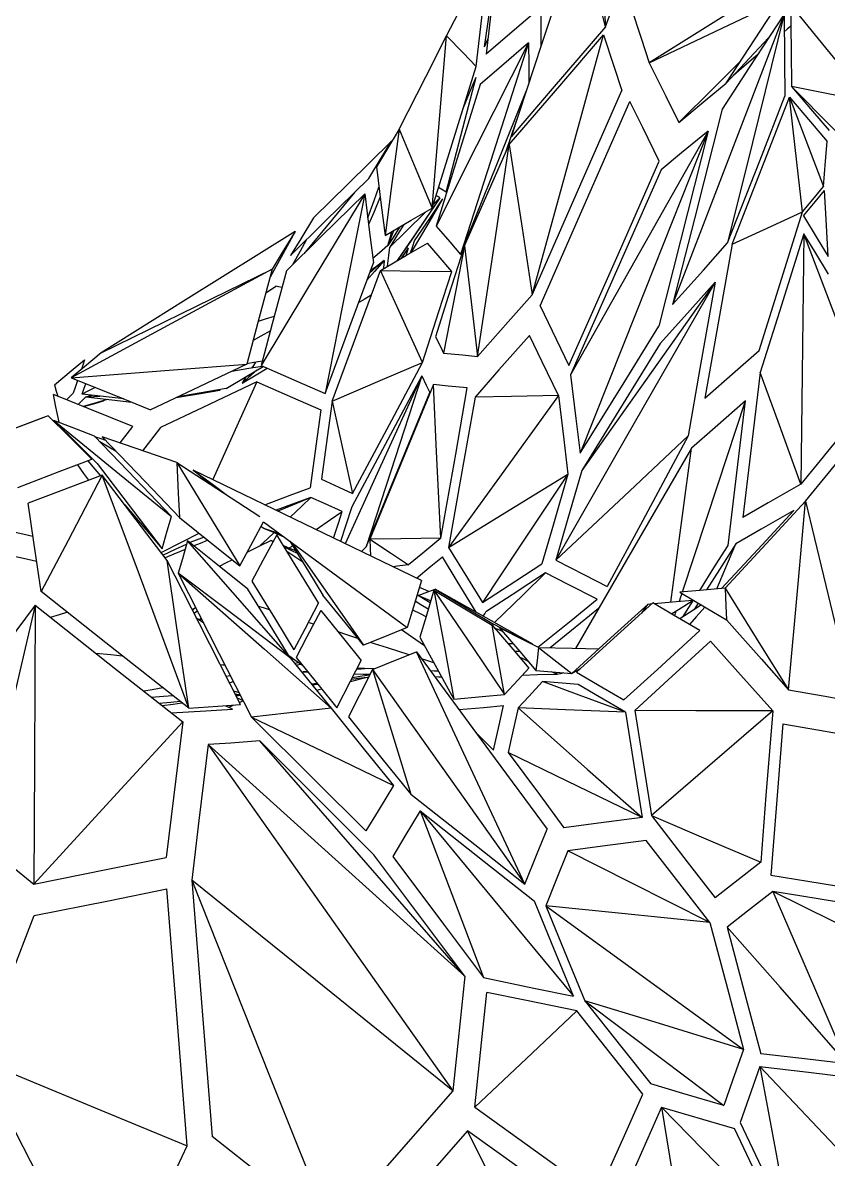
# Model space of a CAD drawing. Header units: millimetres. Extents: x -473 to 157, y -330 to 331.
# Drawn here: x -333 to -269.7, y -104.3 to -15 of the extents above; entities that cross this region are included whole.
import ezdxf

# ---------------------------------------------------------------- set-up
doc = ezdxf.new("R2010")
doc.units = ezdxf.units.MM

msp = doc.modelspace()

# ---------------------------------------------------------------- linework, layer by layer
at = {"color": 7, "linetype": 'Continuous', "flags": 128}
for points in [[(-287.228, -15.3), (-287.365, -8.365), (-287.473, -2.931)], [(-287.228, -15.3), (-285.205, -9.717), (-283.609, -5.312)], [(-264.212, -5.777), (-275.202, -12.721), (-283.772, -18.135)], [(-289.176, -7.414), (-292.237, -16.691), (-294.629, -23.941)], [(-287.228, -15.3), (-288.323, -10.866), (-289.176, -7.414)], [(-295.57, -8.582), (-296.141, -13.532), (-296.59, -17.433)], [(-299.706, -15.991), (-297.839, -12.405), (-296.361, -9.564)], [(-297.382, -18.409), (-296.809, -13.45), (-296.361, -9.564)], [(-296.714, -16.869), (-296.154, -12.913), (-295.709, -9.769)], [(-277.73, -19.731), (-275.009, -15.551), (-272.86, -12.251)], [(-283.772, -18.135), (-278.038, -15.406), (-273.51, -13.25)], [(-292.781, -14.16), (-294.92, -15.998), (-296.59, -17.433)], [(-292.304, -14.049), (-292.294, -15.61), (-292.287, -16.843)], [(-285.222, -13.729), (-284.411, -16.193), (-283.772, -18.135)], [(-266.388, -21.218), (-269.893, -16.938), (-272.667, -13.551)], [(-272.667, -13.551), (-272.626, -17.15), (-272.594, -19.984)], [(-273.182, -14.3), (-278.104, -27.125), (-281.941, -37.123)], [(-273.182, -14.3), (-275.916, -18.493), (-278.053, -21.772)], [(-273.182, -14.3), (-275.666, -24.38), (-277.615, -32.289)], [(-273.182, -14.3), (-273.142, -17.9), (-273.11, -20.735)], [(-303.44, -23.349), (-301.349, -19.229), (-299.706, -15.991)], [(-300.847, -29.545), (-300.205, -21.922), (-299.706, -15.991)], [(-299.706, -15.991), (-298.411, -17.339), (-297.382, -18.409)], [(-294.776, -24.545), (-290.66, -19.742), (-287.378, -15.913)], [(-287.228, -15.3), (-291.399, -20.17), (-294.629, -23.941)], [(-292.975, -36.356), (-289.848, -24.935), (-287.378, -15.913)], [(-287.378, -15.913), (-286.573, -18.374), (-285.938, -20.312)], [(-272.648, -15.234), (-272.938, -15.484), (-273.167, -15.681)], [(-293.255, -16.565), (-297.343, -24.658), (-300.531, -30.968)], [(-293.255, -16.565), (-296.255, -25.871), (-298.615, -33.193)], [(-293.255, -16.565), (-295.393, -18.394), (-297.062, -19.822)], [(-296.714, -16.869), (-296.565, -16.495), (-296.448, -16.201)], [(-293.255, -16.565), (-293.248, -18.337), (-293.242, -19.737)], [(-274.4, -16.168), (-276.266, -18.164), (-277.73, -19.731)], [(-275.253, -17.477), (-276.315, -18.392), (-277.149, -19.11)], [(-300.847, -29.545), (-298.907, -23.312), (-297.382, -18.409)], [(-283.772, -18.135), (-282.47, -20.746), (-281.443, -22.807)], [(-281.443, -22.807), (-278.731, -20.11), (-276.593, -17.984)], [(-299.74, -28.295), (-298.429, -23.254), (-297.385, -19.241)], [(-298.43, -21.778), (-297.845, -20.358), (-297.385, -19.241)], [(-297.062, -19.822), (-299.005, -26.067), (-300.531, -30.968)], [(-298.615, -33.193), (-295.714, -25.981), (-293.424, -20.291)], [(-292.975, -36.356), (-289.048, -27.403), (-285.938, -20.312)], [(-281.443, -22.807), (-279.37, -21.09), (-277.73, -19.731)], [(-266.388, -21.218), (-269.849, -20.53), (-272.594, -19.984)], [(-272.593, -19.984), (-269.283, -23.325), (-266.698, -25.934)], [(-272.593, -19.984), (-270.935, -21.928), (-269.632, -23.454)], [(-292.354, -37.218), (-288.421, -28.262), (-285.306, -21.168)], [(-282.989, -25.844), (-284.289, -23.22), (-285.306, -21.168)], [(-277.615, -32.289), (-275.096, -25.829), (-273.11, -20.735)], [(-277.271, -32.389), (-274.75, -25.926), (-272.763, -20.829)], [(-271.72, -29.829), (-272.306, -24.774), (-272.763, -20.829)], [(-272.763, -20.829), (-271.263, -24.749), (-270.081, -27.836)], [(-272.763, -20.829), (-271.103, -22.774), (-269.799, -24.301)], [(-294.021, -22.1), (-294.63, -23.868), (-295.109, -25.259)], [(-278.053, -21.772), (-280.233, -30.38), (-281.941, -37.123)], [(-303.44, -23.349), (-304.436, -24.994), (-305.222, -26.293)], [(-303.44, -23.349), (-304.056, -28.014), (-304.544, -31.705)], [(-303.44, -23.349), (-301.995, -26.803), (-300.847, -29.545)], [(-279.154, -23.502), (-285.244, -34.292), (-289.957, -42.642)], [(-279.154, -23.502), (-284.811, -37.755), (-289.204, -48.824)], [(-279.154, -23.502), (-281.329, -32.093), (-283.032, -38.823)], [(-279.154, -23.502), (-281.231, -25.212), (-282.851, -26.546)], [(-304.032, -24.272), (-307.467, -27.653), (-310.158, -30.301)], [(-305.815, -27.221), (-304.815, -25.566), (-304.032, -24.272)], [(-298.291, -32.5), (-296.329, -28.059), (-294.777, -24.545)], [(-297.265, -41.209), (-295.867, -31.849), (-294.777, -24.545)], [(-294.776, -24.545), (-293.772, -31.132), (-292.975, -36.356)], [(-270.081, -27.836), (-269.923, -25.854), (-269.799, -24.301)], [(-304.679, -25.397), (-304.725, -25.441), (-304.761, -25.477)], [(-298.615, -33.193), (-296.658, -28.763), (-295.109, -25.259)], [(-290.089, -41.933), (-286.127, -32.955), (-282.989, -25.844)], [(-305.134, -26.149), (-305.203, -26.231), (-305.256, -26.296)], [(-305.222, -26.293), (-304.842, -29.32), (-304.544, -31.705)], [(-282.851, -26.546), (-286.845, -35.592), (-289.957, -42.642)], [(-305.815, -27.221), (-309.263, -30.611), (-311.963, -33.268)], [(-306.137, -28.425), (-310.703, -35.999), (-314.278, -41.931)], [(-306.137, -28.425), (-309.584, -31.814), (-312.284, -34.468)], [(-306.943, -28.33), (-309.182, -31.029), (-310.936, -33.143)], [(-306.137, -28.425), (-307.88, -37.21), (-309.252, -44.124)], [(-306.137, -28.425), (-305.759, -31.454), (-305.461, -33.841)], [(-305.903, -30.299), (-305.409, -28.96), (-305.02, -27.905)], [(-300.225, -28.739), (-300.4, -28.635), (-300.538, -28.554)], [(-299.74, -28.295), (-300.078, -28.094), (-300.346, -27.935)], [(-271.72, -29.829), (-270.801, -28.711), (-270.081, -27.836)], [(-271.647, -30.162), (-270.727, -29.042), (-270.008, -28.167)], [(-269.718, -33.347), (-269.881, -30.443), (-270.008, -28.167)], [(-304.924, -28.672), (-305.436, -29.879), (-305.837, -30.825)], [(-300.225, -28.739), (-302.108, -31.501), (-303.59, -33.675)], [(-302.455, -33.014), (-301.087, -30.676), (-300.007, -28.83)], [(-300.225, -28.739), (-301.464, -30.581), (-302.437, -32.027)], [(-302.217, -32.115), (-300.98, -30.276), (-300.007, -28.83)], [(-300.225, -28.739), (-300.524, -29.033), (-300.759, -29.264)], [(-310.158, -30.301), (-311.167, -31.959), (-311.963, -33.268)], [(-304.543, -31.705), (-302.477, -30.497), (-300.847, -29.545)], [(-301.333, -29.829), (-302.907, -31.378), (-304.153, -32.604)], [(-277.271, -32.389), (-274.177, -30.962), (-271.72, -29.829)], [(-275.143, -40.739), (-273.23, -34.64), (-271.72, -29.829)], [(-271.647, -30.162), (-270.566, -31.947), (-269.718, -33.347)], [(-303.411, -31.043), (-303.914, -31.85), (-304.31, -32.484)], [(-304.152, -32.604), (-303.533, -31.61), (-303.047, -30.83)], [(-300.531, -30.968), (-299.462, -32.209), (-298.615, -33.193)], [(-311.604, -31.384), (-320.161, -36.735), (-326.847, -40.916)], [(-311.604, -31.384), (-312.714, -33.404), (-313.583, -34.985)], [(-311.604, -31.384), (-312.616, -33.043), (-313.414, -34.353)], [(-311.791, -33.984), (-311.195, -32.902), (-310.726, -32.05)], [(-303.887, -31.321), (-304.124, -31.973), (-304.31, -32.484)], [(-304.31, -32.484), (-304.139, -31.872), (-304.005, -31.39)], [(-302.437, -32.027), (-303.07, -32.942), (-303.569, -33.662)], [(-302.531, -33.058), (-302.355, -32.531), (-302.217, -32.115)], [(-271.625, -31.562), (-273.547, -37.683), (-275.051, -42.474)], [(-271.625, -31.562), (-271.757, -42.567), (-271.862, -51.248)], [(-266.567, -44.812), (-269.393, -37.409), (-271.625, -31.562)], [(-269.696, -34.745), (-270.775, -32.964), (-271.625, -31.562)], [(-304.31, -32.484), (-304.977, -33.058), (-305.502, -33.51)], [(-304.912, -34.444), (-302.845, -33.241), (-301.214, -32.292)], [(-304.337, -34.109), (-304.234, -33.268), (-304.153, -32.604)], [(-303.235, -33.468), (-302.928, -33.025), (-302.687, -32.677)], [(-302.882, -33.263), (-302.773, -32.935), (-302.687, -32.677)], [(-299.305, -34.529), (-300.378, -33.271), (-301.214, -32.292)], [(-298.291, -32.5), (-299.571, -36.503), (-300.579, -39.655)], [(-298.291, -32.5), (-299.21, -37.212), (-299.939, -40.948)], [(-298.291, -32.5), (-297.72, -37.348), (-297.265, -41.209)], [(-281.941, -37.123), (-279.525, -34.424), (-277.615, -32.289)], [(-277.271, -32.389), (-278.467, -39.172), (-279.405, -44.496)], [(-309.252, -44.124), (-307.13, -38.367), (-305.461, -33.841)], [(-304.602, -33.663), (-305.368, -34.532), (-305.966, -35.212)], [(-304.602, -33.663), (-305.253, -34.224), (-305.765, -34.666)], [(-304.602, -33.663), (-305.217, -34.126), (-305.7, -34.489)], [(-304.602, -33.663), (-304.646, -34.025), (-304.68, -34.309)], [(-313.414, -34.353), (-322.293, -39.147), (-329.222, -42.888)], [(-326.847, -40.916), (-319.358, -37.257), (-313.414, -34.353)], [(-313.414, -34.353), (-314.53, -38.529), (-315.407, -41.809)], [(-312.284, -34.468), (-313.401, -38.648), (-314.278, -41.931)], [(-308.707, -44.735), (-306.583, -38.974), (-304.912, -34.444)], [(-301.59, -41.671), (-303.462, -37.598), (-304.912, -34.444)], [(-304.912, -34.444), (-301.79, -34.491), (-299.305, -34.529)], [(-301.59, -41.671), (-300.309, -37.668), (-299.305, -34.529)], [(-313.909, -36.204), (-313.47, -35.915), (-313.124, -35.688)], [(-312.639, -35.796), (-312.911, -35.736), (-313.124, -35.688)], [(-278.595, -35.375), (-285.659, -47.697), (-291.122, -57.229)], [(-278.595, -35.375), (-284.509, -43.719), (-289.085, -50.176)], [(-278.595, -35.375), (-281.018, -38.075), (-282.91, -40.183)], [(-278.595, -35.375), (-279.788, -42.144), (-280.724, -47.457)], [(-305.634, -36.403), (-306.184, -36.722), (-306.615, -36.972)], [(-297.265, -41.209), (-294.865, -38.494), (-292.975, -36.356)], [(-292.354, -37.218), (-291.088, -39.853), (-290.089, -41.933)], [(-313.244, -38.061), (-313.955, -38.29), (-314.515, -38.471)], [(-313.55, -39.206), (-314.311, -39.621), (-314.909, -39.947)], [(-289.204, -48.824), (-285.761, -43.245), (-283.032, -38.823)], [(-300.579, -39.655), (-300.222, -40.377), (-299.939, -40.948)], [(-293.18, -39.557), (-295.586, -42.273), (-297.471, -44.403)], [(-290.921, -44.28), (-292.189, -41.629), (-293.18, -39.557)], [(-282.91, -40.183), (-286.381, -45.801), (-289.085, -50.176)], [(-326.847, -40.916), (-328.175, -42.019), (-329.222, -42.888)], [(-299.939, -40.948), (-298.445, -41.094), (-297.265, -41.209)], [(-279.405, -44.496), (-277.027, -42.399), (-275.144, -40.739)], [(-330.532, -43.452), (-329.199, -42.346), (-328.155, -41.48)], [(-329.221, -42.888), (-321.507, -42.285), (-315.407, -41.809)], [(-328.154, -41.48), (-328.296, -41.89), (-328.407, -42.211)], [(-315.407, -41.809), (-319.644, -43.821), (-322.963, -45.397)], [(-316.577, -42.365), (-315.249, -42.139), (-314.207, -41.962)], [(-314.182, -41.573), (-314.863, -41.689), (-315.399, -41.78)], [(-314.729, -41.666), (-314.884, -41.908), (-315.007, -42.098)], [(-314.278, -41.931), (-311.47, -43.157), (-309.252, -44.124)], [(-314.22, -41.956), (-314.227, -41.962), (-314.233, -41.966)], [(-308.707, -44.735), (-304.749, -43.031), (-301.59, -41.671)], [(-307.087, -51.973), (-304.018, -46.22), (-301.59, -41.671)], [(-329.221, -42.888), (-325.722, -44.291), (-322.963, -45.397)], [(-317.035, -43.732), (-315.404, -42.764), (-314.117, -42.001)], [(-316.555, -42.361), (-316.551, -42.356), (-316.548, -42.351)], [(-315.78, -43.301), (-314.679, -42.648), (-313.811, -42.134)], [(-314.618, -42.298), (-315.269, -42.86), (-315.78, -43.301)], [(-315.454, -42.794), (-315.637, -43.078), (-315.78, -43.301)], [(-301.663, -42.724), (-305.028, -50.12), (-307.67, -55.928)], [(-301.663, -42.724), (-304.753, -48.511), (-307.165, -53.03)], [(-301.663, -42.724), (-304.096, -50.24), (-306.019, -56.179)], [(-301.663, -42.724), (-301.31, -43.456), (-301.031, -44.036)], [(-289.957, -42.642), (-289.536, -46.098), (-289.204, -48.824)], [(-275.051, -42.474), (-275.821, -48.848), (-276.428, -53.871)], [(-271.862, -51.248), (-273.654, -46.317), (-275.051, -42.474)], [(-330.532, -43.452), (-330.384, -43.949), (-330.268, -44.337)], [(-328.711, -43.092), (-328.903, -43.648), (-329.053, -44.083)], [(-328.344, -44.17), (-328.185, -43.713), (-328.06, -43.353)], [(-327.317, -43.651), (-327.892, -43.942), (-328.344, -44.17)], [(-314.623, -43.217), (-318.864, -45.228), (-322.186, -46.803)], [(-317.035, -43.732), (-319.149, -44.093), (-320.814, -44.377)], [(-314.623, -43.217), (-316.56, -47.511), (-318.085, -50.892)], [(-314.623, -43.217), (-311.815, -44.446), (-309.599, -45.417)], [(-300.746, -43.414), (-303.544, -50.227), (-305.741, -55.573)], [(-300.155, -55.507), (-300.487, -48.714), (-300.746, -43.414)], [(-298.076, -43.686), (-299.574, -43.533), (-300.746, -43.414)], [(-300.155, -55.507), (-298.989, -48.88), (-298.076, -43.686)], [(-330.143, -46.386), (-330.404, -45.161), (-330.608, -44.2)], [(-324.356, -46.713), (-327.862, -45.304), (-330.608, -44.2)], [(-329.053, -44.083), (-329.35, -44.38), (-329.583, -44.613)], [(-328.054, -44.386), (-328.391, -44.722), (-328.656, -44.985)], [(-325.076, -44.55), (-326.904, -44.337), (-328.344, -44.17)], [(-326.38, -44.581), (-327.434, -44.895), (-328.263, -45.143)], [(-328.054, -44.386), (-327.768, -44.317), (-327.544, -44.263)], [(-328.054, -44.386), (-327.439, -44.355), (-326.955, -44.331)], [(-328.054, -44.386), (-326.026, -44.622), (-324.436, -44.806)], [(-326.553, -44.632), (-326.618, -44.673), (-326.669, -44.706)], [(-320.965, -44.448), (-319.037, -44.119), (-317.526, -43.861)], [(-317.904, -43.88), (-317.693, -43.869), (-317.526, -43.861)], [(-317.526, -43.861), (-317.507, -43.832), (-317.493, -43.81)], [(-306.019, -56.179), (-303.227, -49.383), (-301.031, -44.036)], [(-290.921, -44.28), (-295.763, -50.986), (-299.55, -56.23)], [(-297.471, -44.403), (-298.634, -51.019), (-299.55, -56.23)], [(-290.921, -44.28), (-294.6, -44.349), (-297.471, -44.403)], [(-290.921, -44.28), (-290.502, -47.735), (-290.172, -50.46)], [(-328.244, -45.151), (-327.359, -44.901), (-326.669, -44.706)], [(-309.599, -45.417), (-310.069, -48.838), (-310.439, -51.535)], [(-308.707, -44.735), (-309.176, -48.159), (-309.546, -50.858)], [(-308.707, -44.735), (-307.804, -48.773), (-307.088, -51.973)], [(-281.157, -59.722), (-278.385, -51.303), (-276.208, -44.694)], [(-276.208, -44.694), (-278.596, -46.786), (-280.457, -48.418)], [(-277.585, -56.078), (-276.813, -49.695), (-276.208, -44.694)], [(-266.567, -44.812), (-269.52, -48.402), (-271.862, -51.248)], [(-337.146, -48.198), (-333.912, -46.957), (-331.362, -45.978)], [(-331.025, -45.87), (-334.273, -47.117), (-336.815, -48.093)], [(-331.384, -46.008), (-331.372, -45.991), (-331.362, -45.978)], [(-331.362, -45.978), (-331.355, -45.987), (-331.35, -45.995)], [(-331.362, -45.978), (-331.346, -45.984), (-331.333, -45.989)], [(-327.577, -49.286), (-329.511, -47.37), (-331.025, -45.87)], [(-330.633, -46.259), (-330.577, -46.28), (-330.534, -46.297)], [(-330.611, -46.205), (-328.683, -48.115), (-327.162, -49.621)], [(-330.611, -46.205), (-330.396, -46.461), (-330.227, -46.661)], [(-330.611, -46.205), (-325.411, -50.466), (-321.338, -53.802)], [(-330.611, -46.205), (-328.818, -46.897), (-327.415, -47.439)], [(-271.505, -52.596), (-268.53, -48.97), (-266.213, -46.147)], [(-325.359, -48.005), (-324.797, -47.282), (-324.356, -46.713)], [(-322.186, -46.803), (-322.976, -47.82), (-323.596, -48.619)], [(-321.337, -53.802), (-324.742, -50.238), (-327.415, -47.439)], [(-327.367, -47.489), (-326.884, -47.657), (-326.505, -47.789)], [(-326.97, -47.905), (-326.245, -48.326), (-325.677, -48.655)], [(-320.915, -49.552), (-324.179, -48.416), (-326.766, -47.515)], [(-326.766, -47.515), (-323.368, -51.073), (-320.696, -53.871)], [(-291.122, -57.229), (-285.337, -51.792), (-280.724, -47.457)], [(-280.724, -47.457), (-284.291, -54.104), (-287.075, -59.29)], [(-280.457, -48.418), (-285.559, -57.229), (-289.572, -64.159)], [(-282.082, -60.519), (-281.169, -53.722), (-280.457, -48.418)], [(-333.398, -51.502), (-330.144, -50.263), (-327.577, -49.286)], [(-328.715, -49.719), (-328.229, -50.407), (-327.847, -50.945)], [(-327.908, -49.412), (-327.352, -50.072), (-326.914, -50.591)], [(-327.162, -49.621), (-324.31, -53.383), (-322.071, -56.336)], [(-320.915, -49.552), (-320.793, -51.96), (-320.696, -53.871)], [(-320.915, -49.552), (-318.142, -54.097), (-315.956, -57.679)], [(-320.915, -49.552), (-317.243, -51.927), (-314.371, -53.784)], [(-326.763, -50.534), (-330.032, -51.775), (-332.591, -52.747)], [(-326.763, -50.534), (-329.46, -55.673), (-331.572, -59.699)], [(-319.966, -68.866), (-323.775, -58.594), (-326.764, -50.534)], [(-321.67, -57.251), (-324.521, -53.491), (-326.764, -50.534)], [(-318.296, -51.245), (-319.036, -50.633), (-319.619, -50.151)], [(-301.679, -58.824), (-311.664, -53.997), (-319.619, -50.151)], [(-319.619, -50.151), (-318.109, -51.261), (-316.925, -52.132)], [(-309.546, -50.858), (-308.173, -51.481), (-307.088, -51.973)], [(-299.55, -56.23), (-294.317, -53.01), (-290.172, -50.46)], [(-290.172, -50.46), (-293.943, -56.126), (-296.894, -60.559)], [(-290.172, -50.46), (-291.311, -54.404), (-292.206, -57.501)], [(-289.085, -50.176), (-290.226, -54.127), (-291.122, -57.229)], [(-313.996, -52.869), (-312.006, -52.122), (-310.439, -51.535)], [(-271.862, -51.248), (-274.424, -52.721), (-276.428, -53.871)], [(-310.372, -52.286), (-311.897, -52.857), (-313.094, -53.306)], [(-310.372, -52.286), (-311.828, -52.89), (-312.971, -53.365)], [(-311.996, -53.836), (-311.086, -52.968), (-310.372, -52.286)], [(-307.919, -53.411), (-309.297, -52.779), (-310.372, -52.286)], [(-277.822, -59.423), (-274.276, -55.591), (-271.505, -52.596)], [(-272.821, -67.408), (-272.082, -59.092), (-271.505, -52.596)], [(-271.505, -52.596), (-269.373, -61.4), (-267.696, -68.323)], [(-331.572, -59.699), (-332.143, -55.805), (-332.591, -52.747)], [(-324.988, -52.876), (-323.355, -54.813), (-322.071, -56.336)], [(-309.967, -54.817), (-308.82, -54.029), (-307.919, -53.411)], [(-308.587, -55.484), (-308.213, -54.322), (-307.919, -53.411)], [(-307.165, -53.03), (-307.654, -54.551), (-308.04, -55.749)], [(-278.088, -59.447), (-274.904, -56.008), (-272.415, -53.318)], [(-272.415, -53.318), (-274.977, -54.785), (-276.98, -55.931)], [(-322.071, -56.336), (-321.659, -54.914), (-321.338, -53.802)], [(-320.696, -53.871), (-318.034, -56.01), (-315.956, -57.679)], [(-315.956, -57.679), (-314.905, -55.736), (-314.086, -54.22)], [(-314.086, -54.22), (-307.746, -58.884), (-302.793, -62.528)], [(-334.588, -54.809), (-333.257, -55.099), (-332.213, -55.327)], [(-322.149, -56.62), (-320.476, -55.772), (-319.159, -55.105)], [(-313.056, -55.224), (-314.151, -57.262), (-315.018, -58.875)], [(-314.347, -56.082), (-313.752, -55.514), (-313.285, -55.068)], [(-314.076, -54.739), (-314.188, -54.646), (-314.277, -54.573)], [(-312.817, -55.154), (-313.522, -54.921), (-314.076, -54.739)], [(-312.478, -55.404), (-313.372, -55.032), (-314.076, -54.739)], [(-309.77, -60.587), (-311.608, -57.586), (-313.056, -55.224)], [(-321.997, -56.819), (-320.958, -56.34), (-320.142, -55.964)], [(-320.064, -55.693), (-320.47, -57.114), (-320.791, -58.236)], [(-312, -64.899), (-316.499, -59.764), (-320.065, -55.693)], [(-315.324, -59.493), (-317.971, -57.371), (-320.065, -55.693)], [(-318.758, -55.428), (-319.383, -55.662), (-319.874, -55.846)], [(-318.479, -55.652), (-319.083, -55.902), (-319.558, -56.099)], [(-315.372, -56.599), (-314.336, -56.077), (-313.521, -55.665)], [(-313.521, -55.665), (-313.42, -55.715), (-313.341, -55.754)], [(-313.521, -55.665), (-313.417, -55.708), (-313.335, -55.742)], [(-313.354, -55.779), (-313.448, -55.715), (-313.521, -55.665)], [(-312.535, -56.074), (-311.996, -56.298), (-311.572, -56.474)], [(-312.469, -56.181), (-311.894, -56.464), (-311.443, -56.685)], [(-312.076, -56.265), (-311.928, -56.163), (-311.812, -56.084)], [(-312.023, -55.738), (-310.567, -58.116), (-309.425, -59.981)], [(-311.831, -55.88), (-308.699, -60.375), (-306.243, -63.9)], [(-306.401, -56.542), (-306.187, -56.339), (-306.019, -56.179)], [(-300.155, -55.507), (-303.294, -55.544), (-305.741, -55.573)], [(-305.741, -55.573), (-304.04, -56.692), (-302.693, -57.578)], [(-305.741, -55.573), (-305.705, -56.311), (-305.676, -56.892)], [(-300.155, -55.507), (-301.577, -56.667), (-302.693, -57.578)], [(-299.55, -56.23), (-298.065, -58.65), (-296.894, -60.559)], [(-279.813, -59.602), (-278.566, -57.629), (-277.585, -56.078)], [(-276.979, -55.931), (-278.263, -57.96), (-279.27, -59.553)], [(-278.459, -59.481), (-277.627, -57.485), (-276.98, -55.931)], [(-334.3, -56.777), (-332.969, -57.065), (-331.925, -57.292)], [(-320.264, -56.393), (-321.14, -56.756), (-321.829, -57.042)], [(-311.015, -57.384), (-311.708, -56.909), (-312.253, -56.535)], [(-302.072, -58.635), (-300.933, -57.706), (-300.037, -56.975)], [(-297.382, -61.311), (-298.872, -58.878), (-300.037, -56.975)], [(-319.966, -68.866), (-320.921, -62.354), (-321.67, -57.251)], [(-315.909, -68.583), (-319.136, -62.236), (-321.67, -57.251)], [(-317.558, -57.702), (-316.997, -57.419), (-316.556, -57.197)], [(-302.693, -57.578), (-303.382, -57.669), (-303.922, -57.74)], [(-296.894, -60.559), (-294.272, -58.849), (-292.206, -57.501)], [(-291.122, -57.229), (-288.864, -58.38), (-287.075, -59.29)], [(-312, -64.899), (-316.892, -61.191), (-320.791, -58.236)], [(-320.791, -58.236), (-314.026, -64.222), (-308.785, -68.86)], [(-320.791, -58.236), (-317.568, -64.575), (-315.035, -69.558)], [(-315.018, -58.875), (-313.158, -61.901), (-311.701, -64.273)], [(-301.679, -58.824), (-302.302, -60.893), (-302.793, -62.528)], [(-291.919, -58.224), (-294.552, -59.94), (-296.613, -61.283)], [(-295.942, -62.132), (-293.688, -59.942), (-291.919, -58.224)], [(-287.88, -60.291), (-290.149, -59.13), (-291.919, -58.224)], [(-319.966, -68.866), (-326.478, -63.723), (-331.572, -59.699)], [(-312, -64.899), (-313.86, -61.874), (-315.324, -59.493)], [(-301.939, -60.001), (-301.189, -59.718), (-300.594, -59.494)], [(-301.107, -59.687), (-301.519, -59.508), (-301.843, -59.367)], [(-300.703, -59.57), (-301.322, -61.642), (-301.812, -63.279)], [(-300.703, -59.57), (-299.824, -64.354), (-299.129, -68.139)], [(-300.703, -59.57), (-298.137, -61.122), (-296.12, -62.343)], [(-300.703, -59.57), (-297.601, -64.164), (-295.147, -67.796)], [(-300.594, -59.494), (-298.032, -61.044), (-296.019, -62.263)], [(-292.93, -63.841), (-297.207, -61.415), (-300.594, -59.494)], [(-281.4, -60.457), (-281.287, -60.114), (-281.198, -59.844)], [(-277.822, -59.423), (-279.805, -59.601), (-281.371, -59.741)], [(-281.371, -59.741), (-279.314, -60.964), (-277.701, -61.923)], [(-277.822, -59.423), (-277.754, -60.821), (-277.701, -61.923)], [(-277.822, -59.423), (-275.022, -63.894), (-272.822, -67.408)], [(-309.77, -60.587), (-310.848, -62.644), (-311.701, -64.273)], [(-306.243, -63.9), (-308.025, -61.705), (-309.425, -59.981)], [(-301.156, -61.087), (-301.723, -60.73), (-302.168, -60.449)], [(-300.957, -60.42), (-301.507, -60.186), (-301.939, -60.001)], [(-301.008, -60.589), (-301.529, -60.26), (-301.939, -60.001)], [(-292.527, -64.075), (-289.924, -61.956), (-287.88, -60.291)], [(-289.874, -66.127), (-286.502, -63.068), (-283.87, -60.681)], [(-283.485, -60.58), (-286.836, -63.62), (-289.487, -66.025)], [(-284.369, -61.382), (-284.09, -60.99), (-283.87, -60.681)], [(-283.87, -60.681), (-283.7, -60.666), (-283.567, -60.654)], [(-279.804, -62.764), (-281.864, -61.542), (-283.485, -60.58)], [(-283.388, -60.638), (-281.672, -60.482), (-280.33, -60.36)], [(-282.02, -61.449), (-281.067, -60.844), (-280.317, -60.368)], [(-279.679, -60.747), (-280.633, -61.353), (-281.382, -61.828)], [(-281.113, -61.657), (-280.659, -60.94), (-280.303, -60.376)], [(-279.93, -60.598), (-280.113, -60.887), (-280.257, -61.114)], [(-332.042, -60.769), (-335.115, -64.848), (-337.515, -68.034)], [(-332.042, -60.769), (-334.454, -71.141), (-336.343, -79.265)], [(-332.042, -60.769), (-332.105, -73.019), (-332.154, -82.685)], [(-332.042, -60.769), (-325.557, -65.894), (-320.44, -69.937)], [(-330.847, -61.713), (-330.117, -61.483), (-329.543, -61.302)], [(-319.677, -61.172), (-319.534, -61.036), (-319.422, -60.929)], [(-319.559, -61.404), (-319.402, -61.296), (-319.278, -61.211)], [(-313.629, -61.135), (-314.107, -60.982), (-314.483, -60.861)], [(-309.6, -61.189), (-310.677, -63.249), (-311.53, -64.881)], [(-309.6, -61.189), (-307.816, -63.386), (-306.415, -65.112)], [(-302.375, -61.138), (-301.787, -61.426), (-301.326, -61.653)], [(-297.382, -61.311), (-297.403, -61.302), (-297.42, -61.294)], [(-297.387, -61.313), (-297.384, -61.312), (-297.382, -61.311)], [(-296.821, -61.634), (-296.705, -61.437), (-296.613, -61.283)], [(-287.753, -61.018), (-289.885, -62.753), (-291.56, -64.117)], [(-281.774, -61.595), (-281.704, -61.381), (-281.649, -61.213)], [(-279.408, -60.908), (-280.088, -61.678), (-280.619, -62.28)], [(-319.384, -61.747), (-319.054, -61.979), (-318.795, -62.161)], [(-319.21, -61.87), (-319.078, -61.836), (-318.974, -61.81)], [(-318.939, -61.878), (-319.053, -61.9), (-319.142, -61.917)], [(-310.156, -62.253), (-310.389, -62.178), (-310.572, -62.119)], [(-302.793, -62.528), (-304.724, -63.296), (-306.243, -63.9)], [(-295.147, -67.796), (-295.693, -64.734), (-296.12, -62.343)], [(-296.12, -62.343), (-294.505, -64.234), (-293.229, -65.727)], [(-292.93, -63.841), (-294.653, -62.96), (-296.019, -62.263)], [(-292.484, -64.097), (-294.207, -63.217), (-295.572, -62.52)], [(-295.572, -62.52), (-293.956, -64.411), (-292.68, -65.904)], [(-277.701, -61.923), (-274.966, -64.998), (-272.822, -67.408)], [(-318.475, -62.791), (-318.475, -62.791), (-318.475, -62.791)], [(-306.671, -63.374), (-307.546, -63.092), (-308.235, -62.871)], [(-301.44, -63.953), (-302.453, -63.258), (-303.252, -62.71)], [(-301.812, -63.279), (-300.311, -65.999), (-299.129, -68.139)], [(-295.31, -62.826), (-295.66, -62.677), (-295.934, -62.56)], [(-279.804, -62.764), (-283.135, -65.807), (-285.769, -68.214)], [(-302.645, -64.669), (-304.355, -64.119), (-305.703, -63.685)], [(-294.467, -63.813), (-294.693, -63.809), (-294.871, -63.806)], [(-292.93, -63.841), (-293.122, -63.759), (-293.273, -63.694)], [(-292.93, -63.841), (-292.963, -63.84), (-292.989, -63.839)], [(-292.484, -64.097), (-292.593, -65.103), (-292.68, -65.904)], [(-292.484, -64.097), (-291.03, -65.228), (-289.874, -66.127)], [(-292.484, -64.097), (-289.83, -64.153), (-287.747, -64.197)], [(-278.965, -63.591), (-282.29, -66.635), (-284.92, -69.043)], [(-274.076, -69.078), (-276.811, -66.009), (-278.965, -63.591)], [(-327.263, -64.546), (-326.106, -64.65), (-325.199, -64.733)], [(-311.023, -65.506), (-311.621, -65.082), (-312.092, -64.749)], [(-312, -64.899), (-310.2, -67.117), (-308.785, -68.86)], [(-311.53, -64.881), (-309.732, -67.095), (-308.32, -68.835)], [(-308.32, -68.835), (-307.249, -66.743), (-306.415, -65.112)], [(-305.525, -65.816), (-303.59, -65.045), (-302.072, -64.44)], [(-293.557, -82.693), (-298.346, -72.429), (-302.072, -64.44)], [(-302.072, -64.44), (-296.337, -72.235), (-291.812, -78.385)], [(-300.699, -65.294), (-301.245, -65.119), (-301.675, -64.981)], [(-293.961, -64.405), (-294.188, -64.401), (-294.365, -64.397)], [(-293.317, -65.159), (-293.681, -64.994), (-293.967, -64.863)], [(-317.513, -65.429), (-317.291, -65.449), (-317.116, -65.465)], [(-311.661, -65.317), (-311.495, -65.287), (-311.365, -65.264)], [(-311.534, -65.473), (-311.326, -65.436), (-311.163, -65.406)], [(-311.077, -66.036), (-311.027, -66.019), (-310.988, -66.005)], [(-310.635, -65.983), (-310.833, -65.995), (-310.988, -66.005)], [(-310.988, -66.005), (-310.789, -65.995), (-310.632, -65.986)], [(-310.988, -66.005), (-310.774, -66.013), (-310.606, -66.019)], [(-305.525, -65.816), (-306.583, -67.897), (-307.422, -69.545)], [(-306.757, -65.78), (-306.411, -65.762), (-306.139, -65.748)], [(-306.67, -65.728), (-306.705, -65.73), (-306.732, -65.732)], [(-305.418, -65.774), (-306.152, -65.747), (-306.729, -65.726)], [(-305.525, -65.816), (-303.848, -71.272), (-302.515, -75.609)], [(-305.525, -65.816), (-298.847, -75.233), (-293.557, -82.693)], [(-300.332, -65.96), (-300.69, -65.947), (-300.971, -65.937)], [(-295.147, -67.796), (-294.073, -66.637), (-293.229, -65.727)], [(-292.68, -65.904), (-291.108, -66.029), (-289.874, -66.127)], [(-291.021, -66.203), (-291.27, -66.09), (-291.465, -66.001)], [(-291.118, -66.028), (-291.064, -66.126), (-291.021, -66.203)], [(-290.49, -66.078), (-290.788, -66.148), (-291.021, -66.203)], [(-289.874, -66.127), (-289.487, -65.915), (-289.183, -65.749)], [(-289.487, -66.025), (-287.403, -67.252), (-285.769, -68.214)], [(-289.215, -65.779), (-289.236, -65.784), (-289.253, -65.788)], [(-316.683, -66.316), (-316.878, -66.35), (-317.03, -66.378)], [(-316.454, -66.766), (-316.634, -66.829), (-316.776, -66.879)], [(-310.331, -66.956), (-310.09, -66.918), (-309.9, -66.888)], [(-309.82, -66.987), (-310.064, -67.021), (-310.256, -67.048)], [(-305.941, -66.441), (-306.685, -66.634), (-307.271, -66.785)], [(-305.941, -66.441), (-306.637, -66.539), (-307.184, -66.616)], [(-307.097, -66.446), (-306.335, -66.326), (-305.736, -66.232)], [(-306.947, -66.153), (-306.259, -66.178), (-305.719, -66.198)], [(-305.941, -66.441), (-305.88, -66.429), (-305.832, -66.42)], [(-300.643, -66.383), (-300.332, -66.394), (-300.087, -66.403)], [(-292.164, -66.775), (-293.237, -67.934), (-294.081, -68.846)], [(-291.021, -66.203), (-292.548, -66.251), (-293.749, -66.288)], [(-285.638, -69.185), (-289.287, -67.838), (-292.164, -66.775)], [(-289.357, -66.997), (-290.928, -66.873), (-292.164, -66.775)], [(-285.638, -69.185), (-287.719, -67.961), (-289.357, -66.997)], [(-322.002, -67.258), (-322.839, -67.406), (-323.496, -67.522)], [(-322.894, -67.998), (-321.963, -67.924), (-321.232, -67.866)], [(-316.004, -67.651), (-316.25, -67.584), (-316.444, -67.532)], [(-316.335, -67.745), (-316.18, -67.768), (-316.058, -67.785)], [(-316.276, -67.862), (-316.096, -67.798), (-315.955, -67.749)], [(-316.262, -67.89), (-316.065, -67.859), (-315.911, -67.835)], [(-315.907, -67.843), (-316.105, -67.871), (-316.26, -67.893)], [(-309.512, -67.366), (-309.737, -67.424), (-309.913, -67.47)], [(-299.129, -68.139), (-296.899, -67.947), (-295.147, -67.796)], [(-272.821, -67.408), (-269.945, -67.922), (-267.696, -68.323)], [(-322.317, -68.454), (-321.386, -68.38), (-320.655, -68.321)], [(-322.061, -68.657), (-321.188, -68.537), (-320.502, -68.442)], [(-319.966, -68.866), (-317.692, -68.707), (-315.909, -68.583)], [(-317.085, -68.665), (-316.77, -68.818), (-316.522, -68.937)], [(-316.85, -68.778), (-316.646, -68.691), (-316.485, -68.623)], [(-315.681, -68.287), (-315.963, -68.149), (-316.185, -68.04)], [(-315.995, -68.415), (-315.822, -68.342), (-315.687, -68.284)], [(-298.743, -68.965), (-296.779, -68.796), (-295.237, -68.663)], [(-296.016, -72.156), (-295.58, -70.199), (-295.237, -68.663)], [(-321.341, -69.225), (-318.64, -69.064), (-316.522, -68.937)], [(-308.785, -68.86), (-312.262, -69.248), (-315.035, -69.558)], [(-315.035, -69.558), (-308.755, -72.582), (-303.874, -74.933)], [(-315.035, -69.558), (-309.999, -74.58), (-306.057, -78.512)], [(-308.785, -68.86), (-306.04, -72.255), (-303.874, -74.933)], [(-307.422, -69.545), (-304.679, -72.935), (-302.515, -75.609)], [(-294.08, -68.846), (-294.517, -70.801), (-294.859, -72.339)], [(-285.638, -69.185), (-290.357, -68.995), (-294.081, -68.846)], [(-294.08, -68.846), (-288.617, -73.672), (-284.327, -77.461)], [(-285.638, -69.185), (-284.905, -73.812), (-284.327, -77.461)], [(-274.076, -69.078), (-280.123, -69.059), (-284.92, -69.043)], [(-284.92, -69.043), (-284.186, -73.665), (-283.607, -77.31)], [(-274.076, -69.078), (-279.383, -73.661), (-283.607, -77.31)], [(-274.076, -69.078), (-274.602, -75.725), (-275.016, -80.973)], [(-332.154, -82.685), (-325.595, -75.547), (-320.44, -69.937)], [(-320.44, -69.937), (-321.165, -75.898), (-321.735, -80.588)], [(-273.285, -70.081), (-273.809, -76.729), (-274.222, -81.978)], [(-273.285, -70.081), (-270.405, -70.588), (-268.153, -70.983)], [(-314.393, -71.439), (-316.66, -71.6), (-318.445, -71.727)], [(-298.272, -89.917), (-307.286, -79.586), (-314.393, -71.439)], [(-305.412, -80.39), (-310.433, -75.385), (-314.393, -71.439)], [(-297.388, -70.807), (-296.62, -71.562), (-296.016, -72.156)], [(-318.445, -71.727), (-319.168, -77.688), (-319.737, -82.378)], [(-298.272, -89.917), (-309.541, -79.756), (-318.445, -71.727)], [(-318.445, -71.727), (-307.671, -86.978), (-299.22, -98.942)], [(-284.327, -77.461), (-290.222, -74.594), (-294.859, -72.339)], [(-294.859, -72.339), (-292.411, -75.655), (-290.482, -78.268)], [(-303.874, -74.933), (-305.093, -76.931), (-306.057, -78.512)], [(-302.515, -75.609), (-297.49, -79.582), (-293.557, -82.693)], [(-301.771, -76.93), (-302.981, -78.935), (-303.938, -80.522)], [(-301.771, -76.93), (-298.998, -84.25), (-296.803, -90.042)], [(-301.771, -76.93), (-295.037, -85.086), (-289.736, -91.506)], [(-301.771, -76.93), (-296.741, -80.907), (-292.803, -84.02)], [(-284.327, -77.461), (-287.768, -77.912), (-290.482, -78.268)], [(-283.607, -77.31), (-278.778, -79.369), (-275.016, -80.973)], [(-283.607, -77.31), (-280.802, -80.928), (-278.602, -83.765)], [(-293.557, -82.693), (-292.577, -80.275), (-291.812, -78.385)], [(-336.343, -79.265), (-334.005, -81.174), (-332.154, -82.685)], [(-284.02, -79.253), (-287.463, -79.708), (-290.179, -80.067)], [(-279.004, -85.716), (-281.811, -82.1), (-284.02, -79.253)], [(-298.272, -89.917), (-302.271, -84.582), (-305.412, -80.39)], [(-290.179, -80.067), (-291.15, -82.481), (-291.917, -84.387)], [(-279.004, -85.716), (-285.246, -82.561), (-290.179, -80.067)], [(-332.154, -82.685), (-326.323, -81.511), (-321.735, -80.588)], [(-303.937, -80.522), (-299.942, -85.853), (-296.803, -90.042)], [(-275.016, -80.973), (-277.019, -82.532), (-278.602, -83.765)], [(-274.221, -81.978), (-271.325, -82.452), (-269.06, -82.823)], [(-332.119, -85.168), (-326.284, -83.997), (-321.692, -83.074)], [(-320.103, -103.259), (-320.995, -91.932), (-321.692, -83.074)], [(-299.22, -98.942), (-310.694, -89.679), (-319.737, -82.378)], [(-319.736, -82.378), (-313.613, -97.752), (-308.784, -109.877)], [(-319.736, -82.378), (-318.844, -93.646), (-318.139, -102.542)], [(-274.068, -83.263), (-276.067, -84.831), (-277.648, -86.071)], [(-263.248, -88.651), (-269.301, -85.637), (-274.068, -83.263)], [(-268.904, -84.102), (-271.789, -83.633), (-274.068, -83.263)], [(-274.068, -83.263), (-270.796, -90.841), (-268.212, -96.827)], [(-289.736, -91.506), (-291.458, -87.303), (-292.803, -84.02)], [(-279.004, -85.716), (-286.199, -84.975), (-291.917, -84.387)], [(-291.917, -84.387), (-283.184, -90.731), (-276.371, -95.682)], [(-291.917, -84.387), (-290.203, -88.566), (-288.848, -91.868)], [(-336.498, -96.492), (-334.044, -90.146), (-332.12, -85.168)], [(-279.004, -85.716), (-277.533, -91.286), (-276.371, -95.682)], [(-268.212, -96.827), (-273.494, -90.806), (-277.648, -86.071)], [(-277.648, -86.071), (-276.176, -91.633), (-275.014, -96.022)], [(-298.272, -89.917), (-298.802, -94.962), (-299.22, -98.942)], [(-296.803, -90.042), (-292.837, -90.864), (-289.736, -91.506)], [(-297.481, -100.235), (-296.953, -95.172), (-296.541, -91.209)], [(-289.473, -92.667), (-293.422, -91.853), (-296.541, -91.209)], [(-276.371, -95.682), (-283.32, -93.558), (-288.848, -91.868)], [(-288.848, -91.868), (-282.718, -96.479), (-277.925, -100.084)], [(-288.848, -91.868), (-285.939, -95.528), (-283.652, -98.405)], [(-297.481, -100.235), (-292.978, -95.98), (-289.473, -92.667)], [(-284.271, -99.213), (-287.184, -95.547), (-289.473, -92.667)], [(-336.498, -96.492), (-333.582, -102.19), (-331.278, -106.69)], [(-336.498, -96.492), (-327.335, -100.274), (-320.103, -103.259)], [(-276.371, -95.682), (-277.238, -98.138), (-277.925, -100.084)], [(-268.212, -96.827), (-272.012, -96.377), (-275.014, -96.022)], [(-275.091, -97.034), (-275.952, -99.495), (-276.633, -101.444)], [(-275.091, -97.034), (-273.784, -104.054), (-272.745, -109.637)], [(-275.091, -97.034), (-268.724, -103.768), (-263.679, -109.103)], [(-275.091, -97.034), (-271.269, -97.483), (-268.282, -97.834)], [(-299.22, -98.942), (-304.56, -105.047), (-308.784, -109.877)], [(-277.925, -100.084), (-281.125, -99.146), (-283.652, -98.405)], [(-287.833, -107.176), (-285.832, -102.704), (-284.271, -99.213)], [(-297.481, -100.235), (-292.073, -104.125), (-287.833, -107.176)], [(-282.802, -100.231), (-284.785, -104.68), (-286.354, -108.199)], [(-282.802, -100.231), (-281.568, -107.93), (-280.591, -114.023)], [(-282.802, -100.231), (-277.412, -105.765), (-273.18, -110.109)], [(-282.802, -100.231), (-279.586, -101.169), (-277.073, -101.902)], [(-276.633, -101.444), (-274.46, -106.023), (-272.745, -109.637)], [(-308.784, -109.877), (-314.02, -105.772), (-318.139, -102.542)], [(-298.059, -102.081), (-303.397, -108.202), (-307.62, -113.043)], [(-288.638, -120.998), (-293.924, -110.384), (-298.059, -102.081)], [(-288.401, -109.025), (-293.805, -105.14), (-298.059, -102.081)], [(-273.18, -110.109), (-275.364, -105.504), (-277.073, -101.902)], [(-324.548, -112.845), (-322.054, -107.468), (-320.103, -103.259)]]:
    msp.add_lwpolyline(points, dxfattribs=at)

doc.saveas('drawing.dxf')
